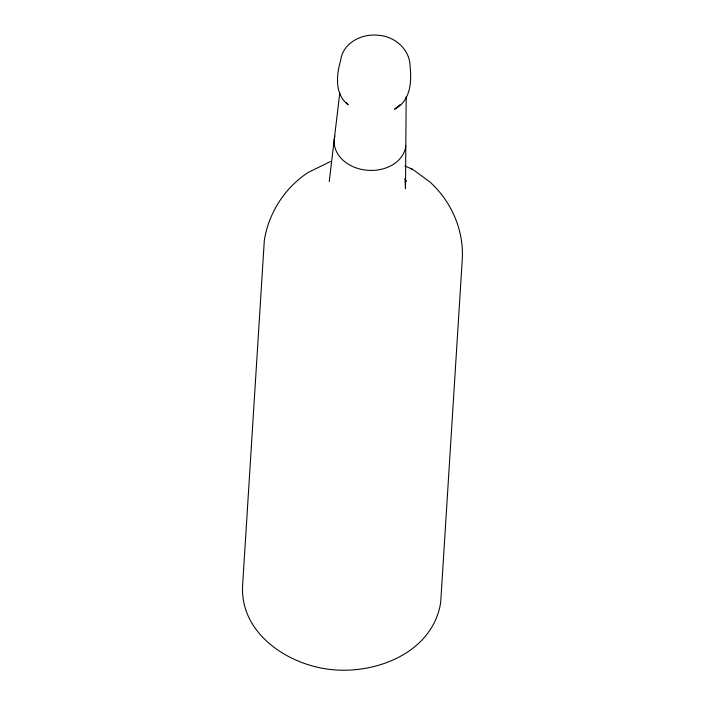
<?xml version="1.0" encoding="UTF-8"?>
<svg xmlns="http://www.w3.org/2000/svg" width="705" height="705" viewBox="0 0 705 705"><rect width="100%" height="100%" fill="white"/><g stroke="black" fill="none" stroke-linecap="round" stroke-linejoin="round"><path stroke-width="1.06" d="M406.186 96.559L405.49 188.764L405.067 181M329.244 181.582L339.836 92.496M400.361 104.446L394.544 109.213C410.248 101.238 411.826 82.511 410.125 66.904C410.116 49.482 394.888 36.299 378.162 35.25C361.815 33.408 342.974 42.732 340.656 60.357C336.329 75.056 334.505 94.338 348.147 104.842L346.173 102.384M330.522 161.524L308.235 172.408C284.838 187.697 268.658 212.875 264.313 240.493L242.714 583.819C238.828 633.407 288.601 665.749 332.883 669.75C377.757 673.901 432.923 651.817 440.687 602.467L462.286 259.149C463.872 232.165 452.98 205.217 434.121 186.049L430.42 182.392L414.029 170.275L410.698 168.486M404.926 166.001L412.443 169.244M404.908 179.634L406.265 181.326L404.864 178.726M405.816 145.917A35.929 27.848 3.6 0 1 364.864 169.993A35.929 27.848 3.6 0 1 334.866 136.109"/></g></svg>
